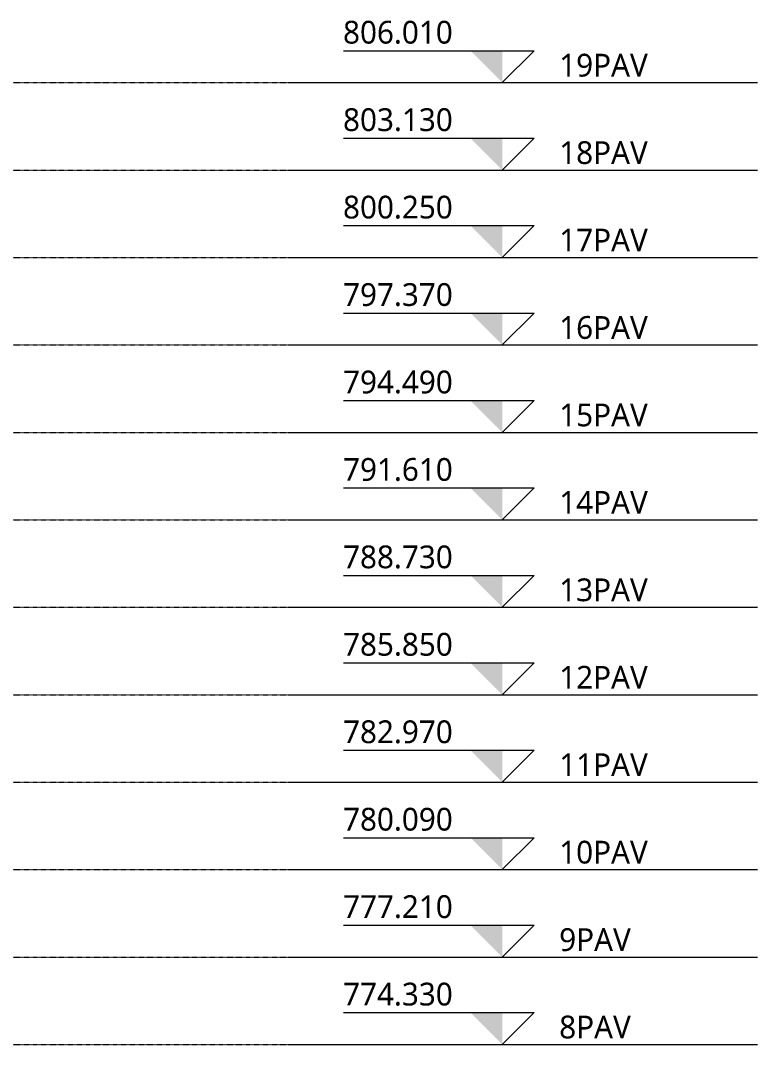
# Model space of a CAD drawing. Header units: centimetres. Extents: x -1139 to 26418, y -889 to 84390.
# Drawn here: x 13617 to 16045, y 77433 to 80806 of the extents above; entities that cross this region are included whole.
import ezdxf

# ---------------------------------------------------------------- set-up
doc = ezdxf.new("R2010")
doc.units = ezdxf.units.CM
doc.linetypes.add('Centro', pattern=[3.175, 0.635, -0.47625, 1.5875, -0.47625])
doc.layers.add('A-FLOR-LEVL', color=7, linetype='Continuous', lineweight=9)
doc.styles.add('Gadugi_6', font='gadugi.ttf', dxfattribs={"height": 75})

# ---------------------------------------------------------------- blocks, each defined once
blk = doc.blocks.new('Nível - NÍVEL - CORTE ESQUEMÁTICO-903305-CT401 - CORTE ESQ_ BARR')
at = {"layer": 'A-FLOR-LEVL'}
blk.add_hatch(color=256, dxfattribs=at).paths.add_polyline_path([(2311.4, 76962.2), (2311.4, 76857.1), (2206.3, 76962.2)], flags=0)
for p, q in [((1788.5, 76962.2), (2416.4, 76962.2)), ((2311.4, 76857.1), (2416.4, 76962.2)), ((1605.9, 76857.1), (3152.1, 76857.1))]:
    blk.add_line(p, q, dxfattribs=at)

msp = doc.modelspace()

# ---------------------------------------------------------------- linework, layer by layer
at = {"layer": 'A-FLOR-LEVL', "linetype": 'Centro'}
for p, q in [((11368.8, 80601), (15167.39, 80601)), ((11368.8, 80313), (15167.39, 80313)), ((11368.8, 80025), (15167.39, 80025)), ((11368.8, 79737), (15167.39, 79737)), ((11368.8, 79449), (15167.39, 79449)), ((11368.8, 79161), (15167.39, 79161)), ((11368.8, 78873), (15167.39, 78873)), ((11368.8, 78585), (15167.39, 78585)), ((11368.8, 78297), (15167.39, 78297)), ((11368.8, 78009), (15167.39, 78009)), ((11368.8, 77721), (15167.39, 77721)), ((11368.8, 77433), (15167.39, 77433))]:
    msp.add_line(p, q, dxfattribs=at)

# ---------------------------------------------------------------- block references
at = {"layer": 'A-FLOR-LEVL'}
for p in [(12892.8, 3744), (12892.8, 3456), (12892.8, 3168), (12892.8, 2880), (12892.8, 2592), (12892.8, 2304), (12892.8, 2016), (12892.8, 1728), (12892.8, 1440), (12892.8, 1152), (12892.8, 864), (12892.8, 576)]:
    msp.add_blockref('Nível - NÍVEL - CORTE ESQUEMÁTICO-903305-CT401 - CORTE ESQ_ BARR', p, dxfattribs=at)

# ---------------------------------------------------------------- texts
at = {"layer": 'A-FLOR-LEVL', "char_height": 75, "attachment_point": 1, "style": 'Gadugi_6'}
for s, insert, width in [('806.010', (14679.43, 80804.57), 436.9197), ('19PAV', (15391.55, 80696.05), 372.7847), ('803.130', (14679.43, 80516.57), 436.9197), ('18PAV', (15391.55, 80408.05), 372.7847), ('800.250', (14679.43, 80228.57), 436.9197), ('17PAV', (15391.55, 80120.05), 372.7847), ('797.370', (14679.43, 79940.57), 436.9197), ('16PAV', (15391.55, 79832.05), 372.7847), ('794.490', (14679.43, 79652.57), 436.9197), ('15PAV', (15391.55, 79544.05), 372.7847), ('791.610', (14679.43, 79364.57), 436.9197), ('14PAV', (15391.55, 79256.05), 372.7847), ('788.730', (14679.43, 79076.57), 436.9197), ('13PAV', (15391.55, 78968.05), 372.7847), ('785.850', (14679.43, 78788.57), 436.9197), ('12PAV', (15391.55, 78680.05), 372.7847), ('782.970', (14679.43, 78500.57), 436.9197), ('11PAV', (15391.55, 78392.05), 372.7847), ('780.090', (14679.43, 78212.57), 436.9197), ('10PAV', (15391.55, 78104.05), 372.7847), ('777.210', (14679.43, 77924.57), 436.9197), ('9PAV', (15391.55, 77816.05), 304.6412), ('774.330', (14679.43, 77636.57), 436.9197), ('8PAV', (15391.55, 77528.05), 304.6412)]:
    msp.add_mtext(s, dxfattribs=dict(at, insert=insert, width=width))

doc.saveas('drawing.dxf')
